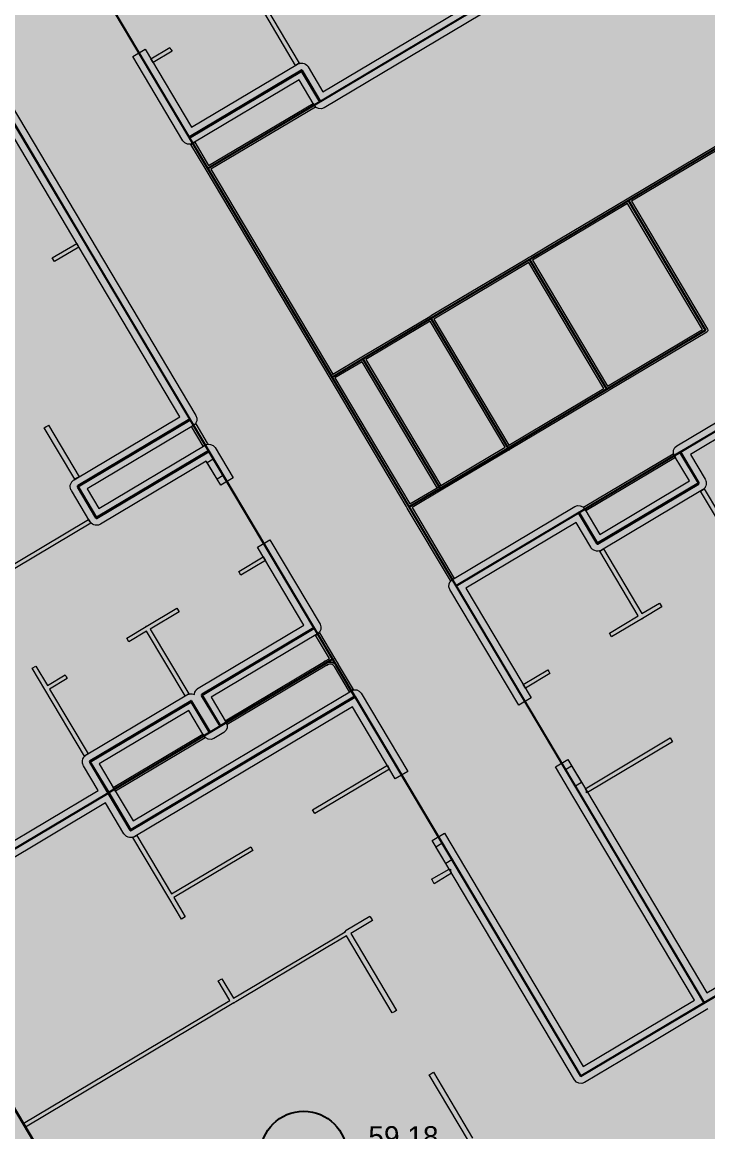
# Model space of a CAD drawing. Header units: millimetres. Extents: x 0 to 312583, y -208103 to 25097.
# Drawn here: x 163631 to 173171, y -105128 to -89698 of the extents above; entities that cross this region are included whole.
import ezdxf

# ---------------------------------------------------------------- set-up
doc = ezdxf.new("R2010")
doc.units = ezdxf.units.MM
doc.linetypes.add('Solid', pattern=[0])
for name, color, linetype, lineweight in [('Inner Walls', 5, 'Solid', 0), ('One-Bedroom Apartment', 151, 'Solid', 25), ('Outer Walls', 254, 'Solid', 25), ('Room Objects', 47, 'Solid', 15), ('Room Walls', 47, 'Solid', 35), ('Service Area', 252, 'Solid', 25), ('Studio Apartment', 151, 'Solid', 25), ('Three-Bedroom Apartment', 250, 'Solid', 25), ('Two-Bedroom Apartment', 1, 'Solid', 35)]:
    doc.layers.add(name, color=color, linetype=linetype, lineweight=lineweight)
doc.styles.add('Dialog.plain', font='Dialog.plain')

msp = doc.modelspace()

# ---------------------------------------------------------------- hatches: boundary and pattern name
at = {"layer": 'One-Bedroom Apartment', "linetype": 'Solid', "lineweight": 25}
msp.add_hatch(color=250, dxfattribs=at).paths.add_polyline_path([(171395, -100434), (169668, -97534), (171373, -96519), (171373, -96519), (171628, -96949), (171630, -96950), (171631, -96951), (171633, -96953), (171635, -96953), (171636, -96953), (171638, -96953), (171640, -96953), (171642, -96952), (173044, -96118), (173045, -96116), (173047, -96115), (173048, -96113), (173048, -96111), (173049, -96109), (173049, -96108), (173048, -96106), (173047, -96104), (172791, -95674), (175898, -93825), (175898, -93825), (177624, -96725), (179351, -99625), (173121, -103334), (173121, -103333)], flags=0)
at = {"layer": 'Room Objects', "linetype": 'Solid', "lineweight": 0}
for points in [[(166204, -95820), (166290, -95769), (166428, -96001), (166428, -96001), (166342, -96052)], [(171414, -100271), (171328, -100322), (171190, -100090), (171190, -100090), (171276, -100039)], [(169610, -101345), (169524, -101396), (169386, -101164), (169386, -101164), (169472, -101113)]]:
    msp.add_hatch(color=5, dxfattribs=at).paths.add_polyline_path(points, flags=0)
at = {"layer": 'Service Area', "linetype": 'Solid', "lineweight": 25}
for points in [[(161044, -86958), (162762, -85935), (173121, -103333), (171402, -104356)], [(172444, -88025), (172444, -88025), (166215, -91734), (167942, -94634), (167942, -94634), (167942, -94634), (174171, -90925)], [(167517, -90377), (167772, -90807), (166215, -91734), (166215, -91734), (166215, -91734), (165959, -91304)], [(175898, -93825), (169668, -97534), (169668, -97534), (169668, -97534), (169016, -96438), (169445, -96182), (170391, -95620), (171765, -94801), (173140, -93983), (172066, -92178), (174171, -90925), (174171, -90925), (174171, -90925)], [(172066, -92178), (173140, -93983), (171765, -94801), (170691, -92997)], [(170691, -92997), (171765, -94801), (170391, -95620), (169316, -93815)], [(169316, -93815), (170391, -95620), (169445, -96182), (168371, -94378)], [(168371, -94378), (169445, -96182), (169016, -96438), (167942, -94634)], [(165967, -95227), (166223, -95657), (164666, -96584), (164410, -96155)], [(171637, -96943), (171381, -96514), (172783, -95679), (173039, -96109)], [(166392, -99484), (166136, -99055), (167694, -98127), (167950, -98557)], [(168257, -99073), (165142, -100927), (164835, -100411), (167864, -98608), (167881, -98600), (167900, -98595), (167920, -98594), (167939, -98597), (167958, -98604), (167975, -98614), (167989, -98627), (168001, -98643)], [(164579, -99982), (165981, -99147), (166237, -99577), (164835, -100411)]]:
    msp.add_hatch(color=254, dxfattribs=at).paths.add_polyline_path(points, flags=0)
at = {"layer": 'Studio Apartment', "linetype": 'Solid', "lineweight": 25}
msp.add_hatch(color=252, dxfattribs=at).paths.add_polyline_path([(172444, -88025), (167781, -90802), (167525, -90372), (167524, -90370), (167523, -90369), (167521, -90368), (167519, -90367), (167517, -90367), (167515, -90367), (167513, -90368), (167511, -90369), (165954, -91296), (165954, -91296), (164488, -88834), (170718, -85125), (170718, -85125), (170718, -85125)], flags=0)
at = {"layer": 'Three-Bedroom Apartment', "linetype": 'Solid', "lineweight": 25}
msp.add_hatch(color=150, dxfattribs=at).paths.add_polyline_path([(163447, -105166), (161720, -102266), (164826, -100417), (164826, -100417), (165133, -100932), (165134, -100934), (165136, -100935), (165138, -100936), (165139, -100937), (165141, -100937), (165143, -100937), (165145, -100936), (165147, -100936), (168262, -99081), (168262, -99081), (171402, -104356), (172262, -103845), (179351, -99625), (179351, -99625), (181077, -102525), (175555, -105813), (175555, -105813), (175350, -105469), (175349, -105468), (175347, -105466), (175346, -105465), (175344, -105465), (175342, -105464), (175340, -105464), (175338, -105465), (175336, -105466), (173779, -106393), (173777, -106394), (173776, -106395), (173775, -106397), (173774, -106399), (173774, -106401), (173774, -106403), (173775, -106405), (173775, -106407), (173929, -106664), (173929, -106665), (173941, -106681), (173942, -106682), (173957, -106696), (173958, -106697), (173975, -106707), (173977, -106708), (173995, -106714), (173997, -106715), (174017, -106718), (174019, -106718), (174036, -106717), (173989, -106745), (166900, -110966), (166900, -110966), (165173, -108066)], flags=0)
at = {"layer": 'Two-Bedroom Apartment', "linetype": 'Solid', "lineweight": 25}
h = msp.add_hatch(color=151, dxfattribs=at)
h.paths.add_polyline_path([(158267, -96466), (156540, -93566), (162770, -89857), (162770, -89857), (164496, -92757), (165962, -95219), (165962, -95219), (164405, -96146), (164403, -96147), (164402, -96149), (164401, -96150), (164400, -96152), (164400, -96154), (164400, -96156), (164400, -96158), (164401, -96160), (164657, -96589), (164658, -96591), (164660, -96592), (164661, -96593), (164663, -96594), (164665, -96594), (164667, -96594), (164669, -96594), (164671, -96593), (166228, -95666), (166228, -95666), (167689, -98119), (166131, -99046), (166130, -99047), (166128, -99049), (166127, -99050), (166127, -99052), (166126, -99054), (166127, -99056), (166127, -99058), (166128, -99060), (166384, -99489), (166245, -99572), (166245, -99572), (165989, -99142), (165988, -99141), (165987, -99139), (165985, -99138), (165983, -99138), (165981, -99137), (165979, -99137), (165977, -99138), (165976, -99139), (164574, -99973), (164572, -99974), (164571, -99976), (164570, -99978), (164569, -99979), (164569, -99981), (164569, -99983), (164570, -99985), (164571, -99987), (164826, -100417), (161720, -102266), (161720, -102266), (159994, -99366)], flags=0)
h.paths.add_polyline_path([(161117, -94187), (161373, -94617), (161374, -94618), (161376, -94620), (161377, -94621), (161379, -94621), (161381, -94622), (161383, -94621), (161385, -94621), (161387, -94620), (162789, -93786), (162790, -93785), (162791, -93783), (162792, -93781), (162793, -93780), (162793, -93778), (162793, -93776), (162793, -93774), (162792, -93772), (162536, -93342), (162535, -93341), (162534, -93339), (162532, -93338), (162530, -93338), (162528, -93337), (162526, -93338), (162524, -93338), (162522, -93339), (161121, -94173), (161119, -94175), (161118, -94176), (161117, -94178), (161116, -94180), (161116, -94181), (161116, -94183), (161117, -94185)], flags=0)

# ---------------------------------------------------------------- linework, layer by layer
at = {"layer": 'Inner Walls', "color": 47, "linetype": 'Solid', "lineweight": 15}
for p, q in [((167816, -90665), (172178, -88067)), ((172281, -88239), (167832, -90888)), ((162856, -89806), (166048, -95168)), ((164411, -92808), (162735, -89994)), ((165170, -90174), (165342, -90072)), ((165342, -90072), (165989, -91159)), ((165868, -91347), (165170, -90174)), ((167491, -90270), (167510, -90267)), ((167510, -90267), (167512, -90267)), ((167512, -90267), (167532, -90268)), ((167532, -90268), (167534, -90269)), ((165989, -91159), (167460, -90283)), ((167460, -90283), (167469, -90278)), ((167469, -90278), (167471, -90277)), ((167471, -90277), (167489, -90271)), ((167489, -90271), (167491, -90270)), ((167534, -90269), (167553, -90273)), ((167553, -90273), (167555, -90274)), ((167555, -90274), (167573, -90282)), ((167573, -90282), (167574, -90283)), ((167574, -90283), (167590, -90295)), ((167590, -90295), (167591, -90297)), ((167591, -90297), (167604, -90311)), ((167604, -90311), (167606, -90313)), ((167606, -90313), (167611, -90321)), ((167611, -90321), (167816, -90665)), ((167485, -90501), (166005, -91382)), ((167695, -90853), (167485, -90501)), ((167721, -90882), (167695, -90853)), ((167756, -90899), (167721, -90882)), ((167795, -90901), (167756, -90899)), ((167832, -90888), (167795, -90901)), ((165894, -91376), (165868, -91347)), ((165929, -91393), (165894, -91376)), ((165968, -91395), (165929, -91393)), ((166005, -91382), (165968, -91395)), ((165825, -95184), (164411, -92808)), ((172740, -95588), (175632, -93867)), ((175734, -94039), (172929, -95709)), ((164354, -96060), (165825, -95184)), ((166048, -95168), (166061, -95204)), ((166061, -95204), (166059, -95243)), ((166013, -95305), (164534, -96186)), ((166042, -95279), (166013, -95305)), ((166059, -95243), (166042, -95279)), ((164697, -96460), (166177, -95580)), ((166177, -95580), (166214, -95567)), ((166214, -95567), (166253, -95569)), ((166253, -95569), (166288, -95585)), ((166288, -95585), (166314, -95614)), ((166314, -95614), (166565, -96036)), ((172692, -95689), (172695, -95650)), ((172695, -95650), (172711, -95614)), ((172711, -95614), (172740, -95588)), ((166193, -95803), (164722, -96679)), ((166393, -96138), (166193, -95803)), ((172705, -95725), (172692, -95689)), ((172915, -96078), (172705, -95725)), ((172929, -95709), (173133, -96053)), ((164301, -96137), (164306, -96118)), ((164306, -96118), (164307, -96116)), ((164307, -96116), (164315, -96099)), ((164315, -96099), (164316, -96097)), ((164316, -96097), (164328, -96081)), ((164328, -96081), (164329, -96080)), ((164329, -96080), (164344, -96067)), ((164344, -96067), (164345, -96066)), ((164345, -96066), (164354, -96060)), ((166565, -96036), (166393, -96138)), ((171668, -96820), (172915, -96078)), ((173133, -96053), (173138, -96061)), ((173138, -96061), (173139, -96063)), ((173139, -96063), (173145, -96082)), ((173147, -96126), (173142, -96145)), ((173145, -96082), (173146, -96084)), ((173146, -96084), (173148, -96103)), ((173149, -96105), (173147, -96124)), ((173147, -96124), (173147, -96126)), ((173148, -96103), (173149, -96105)), ((164300, -96159), (164301, -96139)), ((164300, -96161), (164300, -96159)), ((164303, -96180), (164300, -96161)), ((164301, -96139), (164301, -96137)), ((164303, -96182), (164303, -96180)), ((164310, -96200), (164303, -96182)), ((164311, -96202), (164310, -96200)), ((164315, -96211), (164311, -96202)), ((164571, -96641), (164315, -96211)), ((164534, -96186), (164697, -96460)), ((173095, -96203), (171693, -97038)), ((173103, -96198), (173095, -96203)), ((173105, -96197), (173103, -96198)), ((173119, -96184), (173105, -96197)), ((173121, -96182), (173119, -96184)), ((173132, -96167), (173121, -96182)), ((173133, -96165), (173132, -96167)), ((173142, -96147), (173133, -96165)), ((173142, -96145), (173142, -96147)), ((169617, -97448), (171321, -96433)), ((171321, -96433), (171358, -96420)), ((171358, -96420), (171397, -96422)), ((171397, -96422), (171432, -96439)), ((171432, -96439), (171459, -96468)), ((171459, -96468), (171668, -96820)), ((164577, -96649), (164571, -96641)), ((164578, -96650), (164577, -96649)), ((164591, -96665), (164578, -96650)), ((164592, -96666), (164591, -96665)), ((164608, -96678), (164592, -96666)), ((164610, -96679), (164608, -96678)), ((164627, -96687), (164610, -96679)), ((164629, -96688), (164627, -96687)), ((164648, -96693), (164629, -96688)), ((164650, -96693), (164648, -96693)), ((164670, -96694), (164650, -96693)), ((164672, -96694), (164670, -96694)), ((164691, -96691), (164672, -96694)), ((164693, -96691), (164691, -96691)), ((164712, -96684), (164693, -96691)), ((164713, -96683), (164712, -96684)), ((164722, -96679), (164713, -96683)), ((171338, -96656), (169805, -97569)), ((171542, -97000), (171338, -96656)), ((166905, -96997), (167076, -96895)), ((167076, -96895), (167775, -98068)), ((167552, -98084), (166905, -96997)), ((171548, -97008), (171542, -97000)), ((171549, -97010), (171548, -97008)), ((171562, -97024), (171549, -97010)), ((171564, -97025), (171562, -97024)), ((171579, -97037), (171564, -97025)), ((171581, -97038), (171579, -97037)), ((171599, -97047), (171581, -97038)), ((171601, -97047), (171599, -97047)), ((171620, -97052), (171601, -97047)), ((171622, -97052), (171620, -97052)), ((171641, -97053), (171622, -97052)), ((171643, -97053), (171641, -97053)), ((171662, -97050), (171643, -97053)), ((171664, -97050), (171662, -97050)), ((171683, -97043), (171664, -97050)), ((171685, -97043), (171683, -97043)), ((171693, -97038), (171685, -97043)), ((169569, -97548), (169571, -97509)), ((169571, -97509), (169588, -97474)), ((169588, -97474), (169617, -97448)), ((169582, -97585), (169569, -97548)), ((170541, -99196), (169582, -97585)), ((169805, -97569), (170713, -99094)), ((166080, -98960), (167552, -98084)), ((167775, -98068), (167788, -98104)), ((167788, -98104), (167786, -98143)), ((167740, -98205), (166260, -99086)), ((167769, -98179), (167740, -98205)), ((167786, -98143), (167769, -98179)), ((164523, -99887), (165924, -99053)), ((165173, -100803), (168211, -98995)), ((165924, -99053), (165933, -99048)), ((165933, -99048), (165935, -99047)), ((165935, -99047), (165953, -99041)), ((165953, -99041), (165955, -99040)), ((165955, -99040), (165975, -99038)), ((165975, -99038), (165977, -99037)), ((165977, -99037), (165996, -99038)), ((165996, -99038), (165998, -99039)), ((165998, -99039), (166017, -99044)), ((166017, -99044), (166019, -99044)), ((166019, -99044), (166027, -99048)), ((166027, -99048), (166028, -99039)), ((166028, -99037), (166033, -99018)), ((166028, -99039), (166028, -99037)), ((166033, -99016), (166042, -98999)), ((166033, -99018), (166033, -99016)), ((166042, -98999), (166043, -98997)), ((166043, -98997), (166055, -98981)), ((166055, -98981), (166056, -98980)), ((166056, -98980), (166070, -98967)), ((166070, -98967), (166072, -98965)), ((166072, -98965), (166080, -98960)), ((168211, -98995), (168247, -98982)), ((168247, -98982), (168286, -98984)), ((168286, -98984), (168322, -99001)), ((168322, -99001), (168348, -99030)), ((168348, -99030), (168995, -100117)), ((168227, -99218), (165198, -101021)), ((166260, -99086), (166470, -99438)), ((168823, -100219), (168227, -99218)), ((170713, -99094), (170541, -99196)), ((165949, -99271), (164703, -100013)), ((166159, -99623), (165949, -99271)), ((166481, -99514), (166464, -99549)), ((166470, -99438), (166483, -99475)), ((166483, -99475), (166481, -99514)), ((166185, -99652), (166159, -99623)), ((166221, -99669), (166185, -99652)), ((166260, -99671), (166221, -99669)), ((166296, -99658), (166260, -99671)), ((166435, -99575), (166296, -99658)), ((166464, -99549), (166435, -99575)), ((173156, -103196), (179085, -99667)), ((164469, -99986), (164470, -99966)), ((164469, -99988), (164469, -99986)), ((164472, -100007), (164469, -99988)), ((164470, -99966), (164471, -99964)), ((164471, -99964), (164475, -99945)), ((164475, -99945), (164476, -99944)), ((164476, -99944), (164484, -99926)), ((164484, -99926), (164485, -99924)), ((164485, -99924), (164497, -99908)), ((164497, -99908), (164499, -99907)), ((164499, -99907), (164513, -99894)), ((164513, -99894), (164515, -99893)), ((164515, -99893), (164523, -99887)), ((171053, -100055), (171225, -99953)), ((171225, -99953), (171481, -100383)), ((164473, -100009), (164472, -100007)), ((164479, -100028), (164473, -100009)), ((164480, -100029), (164479, -100028)), ((164485, -100038), (164480, -100029)), ((164689, -100382), (164485, -100038)), ((164703, -100013), (164912, -100365)), ((168995, -100117), (168823, -100219)), ((171309, -100485), (171053, -100055)), ((161884, -102052), (164689, -100382)), ((164912, -100365), (165173, -100803)), ((171481, -100383), (173156, -103196)), ((164792, -100554), (161986, -102224)), ((165047, -100983), (164792, -100554)), ((172984, -103298), (171309, -100485)), ((165053, -100991), (165047, -100983)), ((165054, -100993), (165053, -100991)), ((165067, -101008), (165054, -100993)), ((165068, -101009), (165067, -101008)), ((165084, -101021), (165068, -101009)), ((165086, -101022), (165084, -101021)), ((165104, -101030), (165086, -101022)), ((165105, -101031), (165104, -101030)), ((165124, -101036), (165105, -101031)), ((165126, -101036), (165124, -101036)), ((165146, -101037), (165126, -101036)), ((165148, -101037), (165146, -101037)), ((165167, -101034), (165148, -101037)), ((165169, -101033), (165167, -101034)), ((165188, -101027), (165169, -101033)), ((165189, -101026), (165188, -101027)), ((165198, -101021), (165189, -101026)), ((169335, -101078), (169506, -100976)), ((169506, -100976), (171437, -104219)), ((171316, -104407), (169335, -101078)), ((171437, -104219), (172984, -103298)), ((173172, -103420), (172313, -103931)), ((172313, -103931), (171453, -104442)), ((171342, -104436), (171316, -104407)), ((171378, -104453), (171342, -104436)), ((171417, -104455), (171378, -104453)), ((171453, -104442), (171417, -104455))]:
    msp.add_line(p, q, dxfattribs=at)
msp.add_point((164912, -100365), dxfattribs=at)
msp.add_point((164912, -100365), dxfattribs=at)
at = {"layer": 'One-Bedroom Apartment', "color": 250, "linetype": 'Solid', "lineweight": 25}
for p, q in [((172791, -95674), (175898, -93825)), ((173047, -96104), (172791, -95674)), ((171642, -96952), (173044, -96118)), ((173044, -96118), (173045, -96116)), ((173045, -96116), (173047, -96115)), ((173048, -96106), (173047, -96104)), ((173047, -96115), (173048, -96113)), ((173049, -96108), (173048, -96106)), ((173048, -96111), (173049, -96109)), ((173048, -96113), (173048, -96111)), ((173049, -96109), (173049, -96108)), ((169668, -97534), (171373, -96519)), ((171373, -96519), (171628, -96949)), ((171628, -96949), (171630, -96950)), ((171630, -96950), (171631, -96951)), ((171631, -96951), (171633, -96953)), ((171633, -96953), (171635, -96953)), ((171635, -96953), (171636, -96953)), ((171636, -96953), (171638, -96953)), ((171638, -96953), (171640, -96953)), ((171640, -96953), (171642, -96952)), ((171395, -100434), (169668, -97534)), ((179351, -99625), (173121, -103334)), ((173121, -103333), (171395, -100434)), ((173121, -103334), (173121, -103333))]:
    msp.add_line(p, q, dxfattribs=at)
msp.add_point((171373, -96519), dxfattribs=at)
at = {"layer": 'Outer Walls', "color": 47, "linetype": 'Solid', "lineweight": 35}
msp.add_line((163182, -104232), (163885, -105414), dxfattribs=at)
at = {"layer": 'Room Objects', "color": 0, "linetype": 'Solid', "lineweight": 0}
for p, q in [((166204, -95820), (166290, -95769)), ((166342, -96052), (166204, -95820)), ((166290, -95769), (166428, -96001)), ((166428, -96001), (166342, -96052)), ((171190, -100090), (171276, -100039)), ((171328, -100322), (171190, -100090)), ((171276, -100039), (171414, -100271)), ((171414, -100271), (171328, -100322)), ((169386, -101164), (169472, -101113)), ((169524, -101396), (169386, -101164)), ((169472, -101113), (169610, -101345)), ((169610, -101345), (169524, -101396))]:
    msp.add_line(p, q, dxfattribs=at)
for p in [(166428, -96001), (171190, -100090), (169386, -101164)]:
    msp.add_point(p, dxfattribs=at)
at = {"layer": 'Room Walls', "color": 47, "linetype": 'Solid', "lineweight": 9}
for p, q in [((166935, -89341), (167486, -90267)), ((167434, -90298), (166899, -89398)), ((165422, -90207), (165685, -90050)), ((165716, -90102), (165453, -90259)), ((165685, -90050), (165701, -90076)), ((165701, -90076), (165716, -90102)), ((165453, -90259), (165422, -90207)), ((167486, -90267), (167434, -90298)), ((166225, -91693), (167680, -90827)), ((167710, -90879), (166256, -91744)), ((167680, -90827), (167710, -90879)), ((172051, -92153), (173941, -91027)), ((173972, -91079), (172107, -92189)), ((165979, -91397), (166031, -91366)), ((166189, -91749), (165979, -91397)), ((166031, -91366), (166225, -91693)), ((167916, -94649), (166189, -91749)), ((166256, -91744), (167952, -94593)), ((172055, -92219), (170732, -93007)), ((170962, -92801), (172051, -92153)), ((173099, -93972), (172055, -92219)), ((172107, -92189), (173166, -93967)), ((164049, -92977), (164390, -92774)), ((164421, -92825), (164080, -93028)), ((164390, -92774), (164421, -92825)), ((170702, -92956), (170962, -92801)), ((164080, -93028), (164049, -92977)), ((169327, -93774), (170648, -92988)), ((170681, -93038), (170220, -93312)), ((170648, -92988), (170676, -92971)), ((170676, -92971), (170702, -92956)), ((171724, -94791), (170681, -93038)), ((170732, -93007), (171776, -94760)), ((170220, -93312), (169357, -93826)), ((168382, -94337), (169301, -93790)), ((169301, -93790), (169327, -93774)), ((169306, -93856), (168963, -94061)), ((170350, -95609), (169306, -93856)), ((169357, -93826), (170401, -95579)), ((173166, -93967), (173170, -93978)), ((168963, -94061), (168412, -94389)), ((171776, -94760), (173099, -93972)), ((173156, -94008), (171807, -94812)), ((173164, -94001), (173156, -94008)), ((173169, -93990), (173164, -94001)), ((173170, -93978), (173169, -93990)), ((167952, -94593), (168356, -94352)), ((168361, -94419), (168252, -94484)), ((168356, -94352), (168382, -94337)), ((169404, -96172), (168361, -94419)), ((168412, -94389), (169456, -96141)), ((168252, -94484), (167983, -94644)), ((168975, -96428), (167916, -94649)), ((167983, -94644), (169026, -96397)), ((170401, -95579), (171724, -94791)), ((171781, -94827), (170432, -95630)), ((171807, -94812), (171781, -94827)), ((163936, -95340), (163945, -95335)), ((164362, -96055), (163936, -95340)), ((163945, -95335), (163966, -95322)), ((163966, -95322), (163988, -95309)), ((163988, -95309), (163997, -95304)), ((163997, -95304), (164422, -96019)), ((165988, -95320), (165996, -95315)), ((166151, -95595), (165988, -95320)), ((165995, -95313), (166047, -95283)), ((165996, -95315), (165995, -95313)), ((166047, -95283), (166206, -95551)), ((166169, -95584), (166151, -95595)), ((166213, -95564), (166169, -95584)), ((166206, -95551), (166208, -95554)), ((166208, -95554), (166213, -95564)), ((169456, -96141), (170350, -95609)), ((170406, -95646), (169461, -96208)), ((170432, -95630), (170406, -95646)), ((171443, -96442), (172690, -95700)), ((172721, -95751), (171474, -96494)), ((172690, -95700), (172721, -95751)), ((164371, -96050), (164362, -96055)), ((164386, -96041), (164371, -96050)), ((164414, -96024), (164386, -96041)), ((164422, -96019), (164414, -96024)), ((169026, -96397), (169404, -96172)), ((169461, -96208), (169057, -96449)), ((169456, -96141), (169404, -96172)), ((169404, -96172), (169430, -96157)), ((169430, -96157), (169456, -96141)), ((173069, -96219), (173121, -96188)), ((173605, -97119), (173069, -96219)), ((173121, -96188), (173672, -97114)), ((168990, -96454), (168975, -96428)), ((169591, -97463), (168990, -96454)), ((169057, -96449), (169643, -97433)), ((171474, -96494), (171443, -96442)), ((163119, -97470), (164556, -96615)), ((164587, -96666), (163149, -97522)), ((164556, -96615), (164587, -96666)), ((171668, -97053), (171693, -97038)), ((172203, -97953), (171668, -97053)), ((171693, -97038), (171719, -97023)), ((171719, -97023), (172255, -97923)), ((166644, -97335), (166985, -97132)), ((167016, -97184), (166675, -97387)), ((166985, -97132), (167016, -97184)), ((166675, -97387), (166644, -97335)), ((169643, -97433), (169591, -97463)), ((172255, -97923), (172500, -97777)), ((172531, -97828), (172260, -97990)), ((172500, -97777), (172531, -97828)), ((165358, -98101), (165785, -97847)), ((165816, -97899), (165414, -98137)), ((165785, -97847), (165816, -97899)), ((171802, -98192), (172203, -97953)), ((165087, -98263), (165358, -98101)), ((165414, -98137), (165950, -99037)), ((172260, -97990), (171833, -98244)), ((165117, -98314), (165087, -98263)), ((165363, -98168), (165117, -98314)), ((165899, -99068), (165363, -98168)), ((167714, -98220), (167766, -98189)), ((167909, -98547), (167714, -98220)), ((167766, -98189), (167975, -98542)), ((171833, -98244), (171802, -98192)), ((166454, -99412), (167838, -98588)), ((167838, -98588), (167848, -98582)), ((167848, -98582), (167909, -98547)), ((167975, -98542), (168027, -98627)), ((163770, -98682), (163822, -98651)), ((163946, -98977), (163770, -98682)), ((163822, -98651), (163982, -98920)), ((167869, -98640), (166485, -99464)), ((167878, -98635), (167869, -98640)), ((167892, -98628), (167878, -98635)), ((167905, -98625), (167892, -98628)), ((167919, -98624), (167905, -98625)), ((167932, -98626), (167919, -98624)), ((167945, -98631), (167932, -98626)), ((167957, -98638), (167945, -98631)), ((167967, -98647), (167957, -98638)), ((167976, -98659), (167967, -98647)), ((167976, -98660), (167976, -98659)), ((168185, -99011), (167976, -98660)), ((168027, -98627), (168027, -98628)), ((168027, -98628), (168236, -98980)), ((170602, -98907), (170943, -98704)), ((170974, -98755), (170633, -98958)), ((170943, -98704), (170959, -98729)), ((170959, -98729), (170974, -98755)), ((163982, -98920), (164227, -98774)), ((164258, -98826), (164013, -98972)), ((164227, -98774), (164243, -98800)), ((164243, -98800), (164258, -98826)), ((170633, -98958), (170602, -98907)), ((164497, -99903), (163946, -98977)), ((164013, -98972), (164549, -99872)), ((165950, -99037), (165899, -99068)), ((168236, -98980), (168185, -99011)), ((166485, -99464), (166454, -99412)), ((164897, -100340), (166144, -99597)), ((166175, -99649), (164928, -100391)), ((166144, -99597), (166175, -99649)), ((171465, -100357), (172649, -99652)), ((172649, -99652), (172680, -99704)), ((172680, -99704), (171496, -100408)), ((164549, -99872), (164497, -99903)), ((167670, -100653), (168712, -100032)), ((168742, -100084), (167701, -100704)), ((168712, -100032), (168742, -100084)), ((164928, -100391), (164897, -100340)), ((171473, -100370), (171465, -100357)), ((171481, -100383), (171473, -100370)), ((171481, -100413), (171481, -100383)), ((171496, -100408), (171481, -100413)), ((167701, -100704), (167670, -100653)), ((165172, -101037), (165224, -101006)), ((165672, -101877), (165172, -101037)), ((165224, -101006), (165709, -101820)), ((165709, -101820), (166811, -101164)), ((166841, -101216), (165739, -101872)), ((166811, -101164), (166841, -101216)), ((169328, -101617), (169570, -101474)), ((169570, -101474), (169575, -101482)), ((169575, -101482), (169590, -101478)), ((169590, -101478), (169590, -101508)), ((169590, -101508), (169598, -101521)), ((169598, -101521), (169601, -101525)), ((169601, -101525), (169606, -101534)), ((169334, -101626), (169328, -101617)), ((169359, -101669), (169334, -101626)), ((169364, -101678), (169359, -101669)), ((169606, -101534), (169364, -101678)), ((165848, -102172), (165672, -101877)), ((165739, -101872), (165900, -102141)), ((165900, -102141), (165848, -102172)), ((168141, -102324), (168469, -102129)), ((168469, -102129), (168474, -102138)), ((168474, -102138), (168500, -102181)), ((168505, -102189), (168203, -102369)), ((168500, -102181), (168505, -102189)), ((167604, -102656), (168124, -102346)), ((168143, -102405), (167862, -102572)), ((168124, -102346), (168125, -102344)), ((168125, -102344), (168127, -102339)), ((168127, -102339), (168128, -102337)), ((168128, -102337), (168132, -102332)), ((168132, -102332), (168133, -102331)), ((168133, -102331), (168137, -102327)), ((168137, -102327), (168139, -102326)), ((168139, -102326), (168141, -102324)), ((168781, -103476), (168143, -102405)), ((168203, -102369), (168841, -103440)), ((167862, -102572), (166603, -103322)), ((166572, -103270), (167604, -102656)), ((166360, -103031), (166411, -103001)), ((166520, -103301), (166360, -103031)), ((166411, -103001), (166572, -103270)), ((163646, -105012), (166520, -103301)), ((166577, -103337), (163677, -105064)), ((166603, -103322), (166577, -103337)), ((168789, -103471), (168781, -103476)), ((168810, -103459), (168789, -103471)), ((168832, -103445), (168810, -103459)), ((168841, -103440), (168832, -103445)), ((169301, -104330), (169344, -104305)), ((169344, -104305), (169352, -104300)), ((169352, -104300), (169899, -105217)), ((169292, -104335), (169301, -104330)), ((169839, -105253), (169292, -104335)), ((163677, -105064), (163646, -105012))]:
    msp.add_line(p, q, dxfattribs=at)
for p in [(167952, -94593), (166169, -95584), (170401, -95579), (170406, -95646), (169404, -96172), (165358, -98101), (172260, -97990), (167838, -98588), (167838, -98588), (167848, -98582), (167975, -98542), (167869, -98640), (167869, -98640), (167878, -98635), (168124, -102346), (166577, -103337)]:
    msp.add_point(p, dxfattribs=at)
at = {"layer": 'Service Area', "color": 254, "linetype": 'Solid', "lineweight": 25}
for p, q in [((162762, -85935), (173121, -103333)), ((171402, -104356), (161044, -86958)), ((172444, -88025), (166215, -91734)), ((165959, -91304), (167517, -90377)), ((167517, -90377), (167772, -90807)), ((167772, -90807), (166215, -91734)), ((167942, -94634), (174171, -90925)), ((172066, -92178), (174171, -90925)), ((166215, -91734), (165959, -91304)), ((166215, -91734), (167942, -94634)), ((170691, -92997), (172066, -92178)), ((173140, -93983), (172066, -92178)), ((172066, -92178), (173140, -93983)), ((169316, -93815), (170691, -92997)), ((170691, -92997), (171765, -94801)), ((171765, -94801), (170691, -92997)), ((168371, -94378), (169316, -93815)), ((169316, -93815), (170391, -95620)), ((170391, -95620), (169316, -93815)), ((175898, -93825), (169668, -97534)), ((171765, -94801), (173140, -93983)), ((173140, -93983), (171765, -94801)), ((167942, -94634), (168371, -94378)), ((168371, -94378), (169445, -96182)), ((169445, -96182), (168371, -94378)), ((169016, -96438), (167942, -94634)), ((170391, -95620), (171765, -94801)), ((171765, -94801), (170391, -95620)), ((164410, -96155), (165967, -95227)), ((165967, -95227), (166223, -95657)), ((166223, -95657), (164666, -96584)), ((169445, -96182), (170391, -95620)), ((170391, -95620), (169445, -96182)), ((171381, -96514), (172783, -95679)), ((172783, -95679), (173039, -96109)), ((173039, -96109), (171637, -96943)), ((164666, -96584), (164410, -96155)), ((169016, -96438), (169445, -96182)), ((169445, -96182), (169016, -96438)), ((169668, -97534), (169016, -96438)), ((171637, -96943), (171381, -96514)), ((166136, -99055), (167694, -98127)), ((167694, -98127), (167950, -98557)), ((167950, -98557), (166392, -99484)), ((167864, -98608), (167881, -98600)), ((167881, -98600), (167900, -98595)), ((167900, -98595), (167920, -98594)), ((167920, -98594), (167939, -98597)), ((167939, -98597), (167958, -98604)), ((164835, -100411), (167864, -98608)), ((167958, -98604), (167975, -98614)), ((167975, -98614), (167989, -98627)), ((167989, -98627), (168001, -98643)), ((168001, -98643), (168257, -99073)), ((166392, -99484), (166136, -99055)), ((164579, -99982), (165981, -99147)), ((168257, -99073), (165142, -100927)), ((165981, -99147), (166237, -99577)), ((166237, -99577), (164835, -100411)), ((164835, -100411), (164579, -99982)), ((165142, -100927), (164835, -100411)), ((173121, -103333), (171402, -104356))]:
    msp.add_line(p, q, dxfattribs=at)
for p in [(166215, -91734), (166215, -91734), (167942, -94634), (167942, -94634), (169668, -97534), (169668, -97534)]:
    msp.add_point(p, dxfattribs=at)
at = {"layer": 'Studio Apartment', "color": 252, "linetype": 'Solid', "lineweight": 25}
for p, q in [((172444, -88025), (167781, -90802)), ((165954, -91296), (164488, -88834)), ((167511, -90369), (165954, -91296)), ((167513, -90368), (167511, -90369)), ((167515, -90367), (167513, -90368)), ((167517, -90367), (167515, -90367)), ((167519, -90367), (167517, -90367)), ((167521, -90368), (167519, -90367)), ((167523, -90369), (167521, -90368)), ((167524, -90370), (167523, -90369)), ((167525, -90372), (167524, -90370)), ((167781, -90802), (167525, -90372))]:
    msp.add_line(p, q, dxfattribs=at)
msp.add_point((165954, -91296), dxfattribs=at)
at = {"layer": 'Three-Bedroom Apartment', "color": 150, "linetype": 'Solid', "lineweight": 25}
for p, q in [((165147, -100936), (168262, -99081)), ((168262, -99081), (171402, -104356)), ((172262, -103845), (179351, -99625)), ((161720, -102266), (164826, -100417)), ((164826, -100417), (165133, -100932)), ((165133, -100932), (165134, -100934)), ((165134, -100934), (165136, -100935)), ((165136, -100935), (165138, -100936)), ((165138, -100936), (165139, -100937)), ((165139, -100937), (165141, -100937)), ((165141, -100937), (165143, -100937)), ((165143, -100937), (165145, -100936)), ((165145, -100936), (165147, -100936)), ((171402, -104356), (172262, -103845))]:
    msp.add_line(p, q, dxfattribs=at)
at = {"layer": 'Three-Bedroom Apartment', "color": 7, "linetype": 'Solid', "lineweight": 25}
msp.add_circle((167548, -105442), 600, dxfattribs=at)
at = {"layer": 'Three-Bedroom Apartment', "color": 150, "linetype": 'Solid', "lineweight": 25}
for p in [(168262, -99081), (164826, -100417)]:
    msp.add_point(p, dxfattribs=at)
at = {"layer": 'Two-Bedroom Apartment', "color": 151, "linetype": 'Solid', "lineweight": 25}
for p, q in [((162770, -89857), (164496, -92757)), ((164496, -92757), (165962, -95219)), ((165962, -95219), (164405, -96146)), ((164671, -96593), (166228, -95666)), ((166228, -95666), (167689, -98119)), ((164401, -96150), (164400, -96152)), ((164400, -96152), (164400, -96154)), ((164400, -96154), (164400, -96156)), ((164400, -96156), (164400, -96158)), ((164400, -96158), (164401, -96160)), ((164402, -96149), (164401, -96150)), ((164401, -96160), (164657, -96589)), ((164403, -96147), (164402, -96149)), ((164405, -96146), (164403, -96147)), ((164657, -96589), (164658, -96591)), ((164658, -96591), (164660, -96592)), ((164660, -96592), (164661, -96593)), ((164661, -96593), (164663, -96594)), ((164663, -96594), (164665, -96594)), ((164665, -96594), (164667, -96594)), ((164667, -96594), (164669, -96594)), ((164669, -96594), (164671, -96593)), ((167689, -98119), (166131, -99046)), ((166127, -99052), (166126, -99054)), ((166126, -99054), (166127, -99056)), ((166128, -99049), (166127, -99050)), ((166127, -99050), (166127, -99052)), ((166127, -99056), (166127, -99058)), ((166127, -99058), (166128, -99060)), ((166130, -99047), (166128, -99049)), ((166128, -99060), (166384, -99489)), ((166131, -99046), (166130, -99047)), ((165976, -99139), (164574, -99973)), ((165977, -99138), (165976, -99139)), ((165979, -99137), (165977, -99138)), ((165981, -99137), (165979, -99137)), ((165983, -99138), (165981, -99137)), ((165985, -99138), (165983, -99138)), ((165987, -99139), (165985, -99138)), ((165988, -99141), (165987, -99139)), ((165989, -99142), (165988, -99141)), ((166245, -99572), (165989, -99142)), ((166384, -99489), (166245, -99572)), ((164570, -99978), (164569, -99979)), ((164569, -99979), (164569, -99981)), ((164569, -99981), (164569, -99983)), ((164569, -99983), (164570, -99985)), ((164571, -99976), (164570, -99978)), ((164570, -99985), (164571, -99987)), ((164572, -99974), (164571, -99976)), ((164571, -99987), (164826, -100417)), ((164574, -99973), (164572, -99974)), ((164826, -100417), (161720, -102266))]:
    msp.add_line(p, q, dxfattribs=at)
for p in [(165962, -95219), (166228, -95666), (166245, -99572)]:
    msp.add_point(p, dxfattribs=at)

# ---------------------------------------------------------------- texts
at = {"layer": 'Three-Bedroom Apartment', "color": 7, "linetype": 'Solid', "lineweight": 25, "style": 'Dialog.plain'}
msp.add_text('59.18', height=291.6, dxfattribs=at).set_placement((168448, -105342))

doc.saveas('drawing.dxf')
